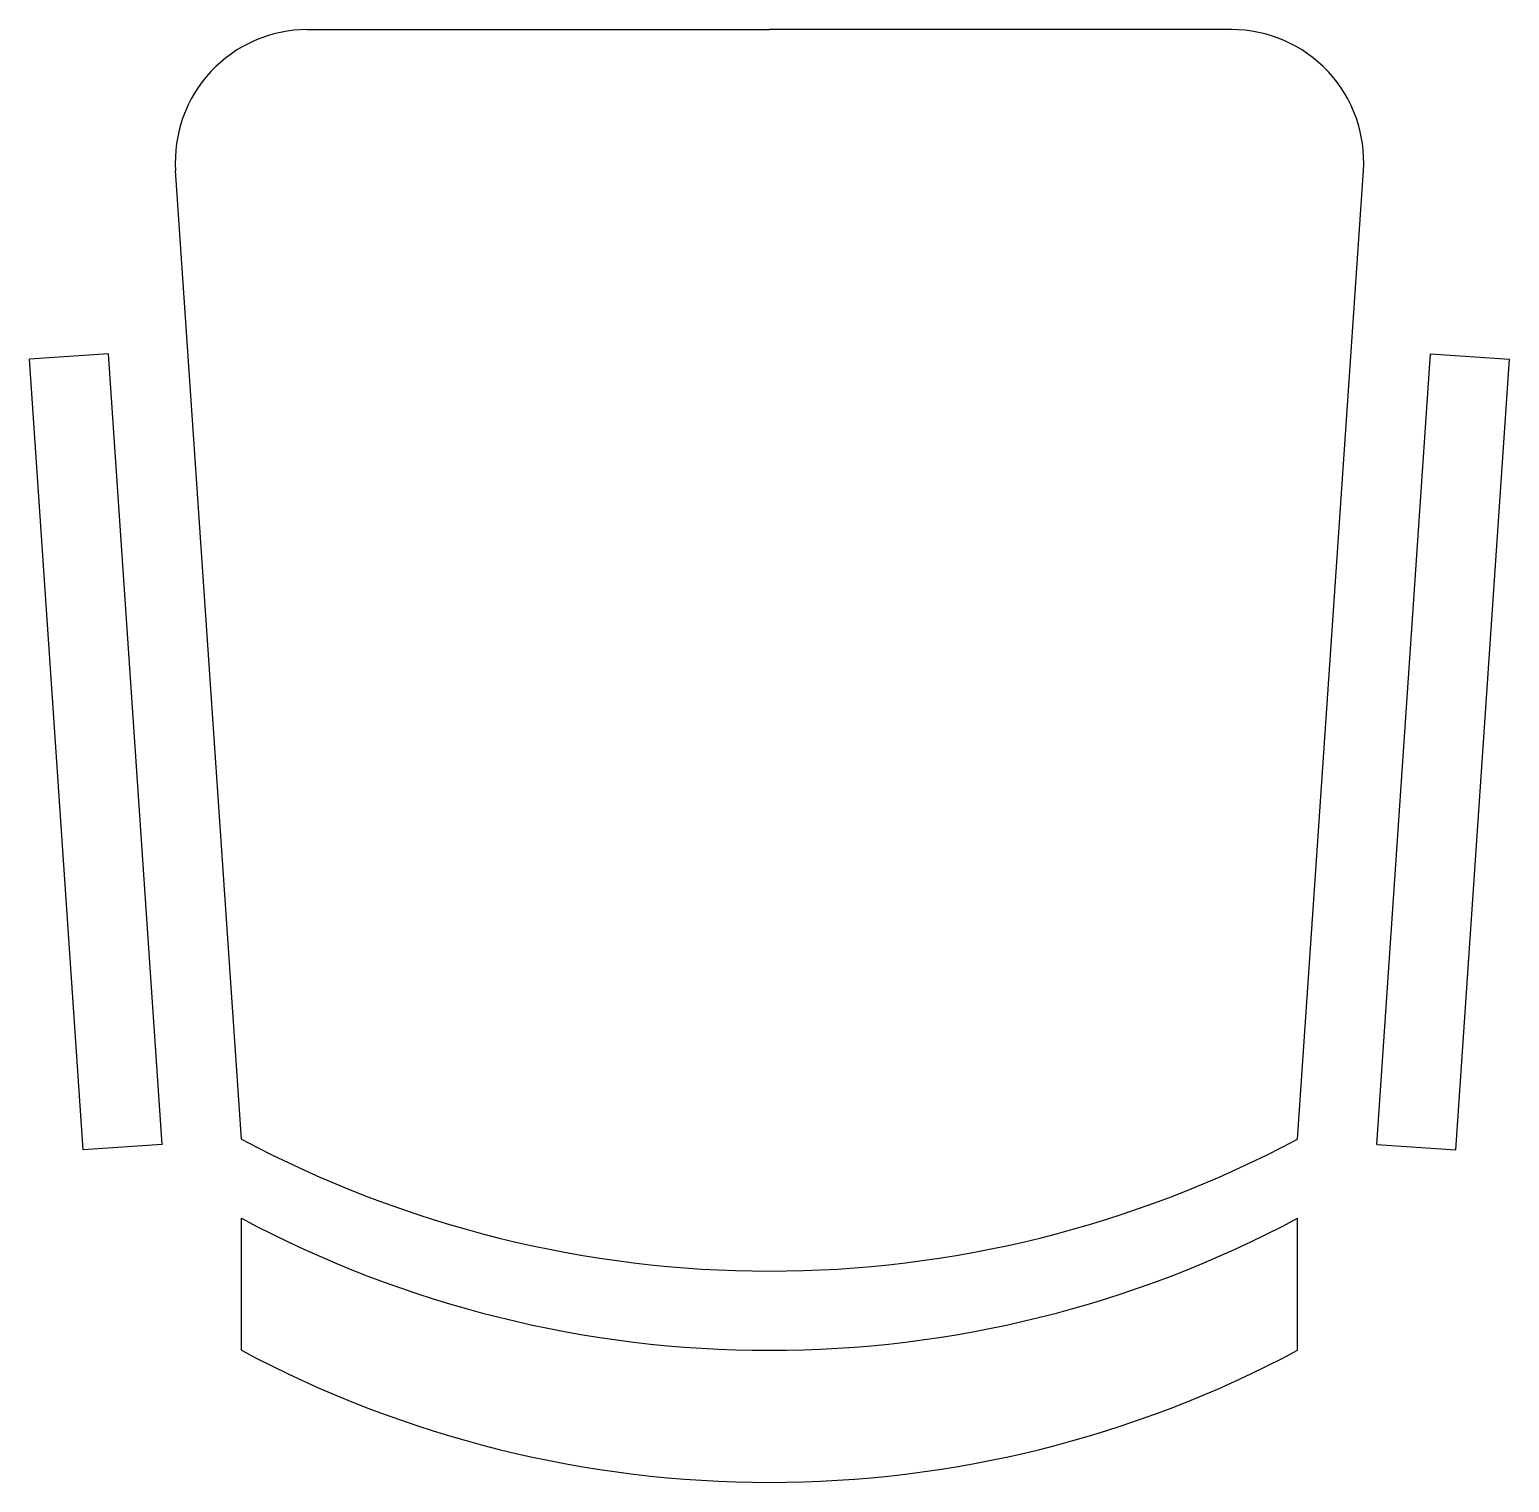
# Model space of a CAD drawing. Extents: x -280 to 280, y -650 to -100.
import ezdxf

# ---------------------------------------------------------------- set-up
doc = ezdxf.new("R2010")
doc.units = 0
doc.header["$LTSCALE"] = 500
doc.layers.get('0').update_dxf_attribs({"linetype": 'CONTINUOUS'})

msp = doc.modelspace()

# ---------------------------------------------------------------- linework, layer by layer
for p, q in [((-175, -100), (0, -100)), ((175, -100), (0, -100)), ((-200, -520), (-224.89, -153.39)), ((200, -520), (224.89, -153.39)), ((-250.25, -222.72), (-280.18, -224.75)), ((-229.93, -522.03), (-250.25, -222.72)), ((229.93, -522.03), (250.25, -222.72)), ((250.25, -222.72), (280.18, -224.75)), ((-259.86, -524.06), (-280.18, -224.75)), ((259.86, -524.06), (280.18, -224.75)), ((-229.93, -522.03), (-259.86, -524.06)), ((229.93, -522.03), (259.86, -524.06)), ((-200, -600), (-200, -550)), ((200, -600), (200, -550))]:
    msp.add_line(p, q)
for centre, radius, start, end in [((-175, -150), 50, 90, 183.8832), ((175, -150), 50, 356.1168, 90), ((0, -145), 425, 241.9275, 298.0725), ((0, -175), 425, 241.9275, 298.0725), ((0, -225), 425, 241.9275, 298.0725)]:
    msp.add_arc(centre, radius, start, end)

doc.saveas('drawing.dxf')
